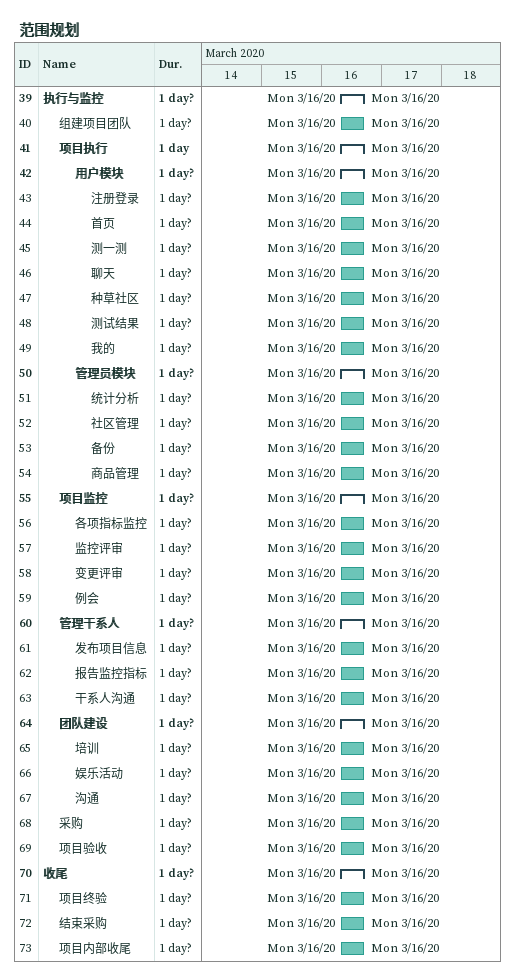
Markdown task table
范围规划

| ID | Level | Task | Duration | Start | Finish |
|---|---|---|---|---|---|
| 39 | 1 | **执行与监控** | 1d? | 2020-03-16 | 2020-03-16 |
| 40 | 2 | 组建项目团队 | 1d? | 2020-03-16 | 2020-03-16 |
| 41 | 2 | **项目执行** | 1d | 2020-03-16 | 2020-03-16 |
| 42 | 3 | **用户模块** | 1d? | 2020-03-16 | 2020-03-16 |
| 43 | 4 | 注册登录 | 1d? | 2020-03-16 | 2020-03-16 |
| 44 | 4 | 首页 | 1d? | 2020-03-16 | 2020-03-16 |
| 45 | 4 | 测一测 | 1d? | 2020-03-16 | 2020-03-16 |
| 46 | 4 | 聊天 | 1d? | 2020-03-16 | 2020-03-16 |
| 47 | 4 | 种草社区 | 1d? | 2020-03-16 | 2020-03-16 |
| 48 | 4 | 测试结果 | 1d? | 2020-03-16 | 2020-03-16 |
| 49 | 4 | 我的 | 1d? | 2020-03-16 | 2020-03-16 |
| 50 | 3 | **管理员模块** | 1d? | 2020-03-16 | 2020-03-16 |
| 51 | 4 | 统计分析 | 1d? | 2020-03-16 | 2020-03-16 |
| 52 | 4 | 社区管理 | 1d? | 2020-03-16 | 2020-03-16 |
| 53 | 4 | 备份 | 1d? | 2020-03-16 | 2020-03-16 |
| 54 | 4 | 商品管理 | 1d? | 2020-03-16 | 2020-03-16 |
| 55 | 2 | **项目监控** | 1d? | 2020-03-16 | 2020-03-16 |
| 56 | 3 | 各项指标监控 | 1d? | 2020-03-16 | 2020-03-16 |
| 57 | 3 | 监控评审 | 1d? | 2020-03-16 | 2020-03-16 |
| 58 | 3 | 变更评审 | 1d? | 2020-03-16 | 2020-03-16 |
| 59 | 3 | 例会 | 1d? | 2020-03-16 | 2020-03-16 |
| 60 | 2 | **管理干系人** | 1d? | 2020-03-16 | 2020-03-16 |
| 61 | 3 | 发布项目信息 | 1d? | 2020-03-16 | 2020-03-16 |
| 62 | 3 | 报告监控指标 | 1d? | 2020-03-16 | 2020-03-16 |
| 63 | 3 | 干系人沟通 | 1d? | 2020-03-16 | 2020-03-16 |
| 64 | 2 | **团队建设** | 1d? | 2020-03-16 | 2020-03-16 |
| 65 | 3 | 培训 | 1d? | 2020-03-16 | 2020-03-16 |
| 66 | 3 | 娱乐活动 | 1d? | 2020-03-16 | 2020-03-16 |
| 67 | 3 | 沟通 | 1d? | 2020-03-16 | 2020-03-16 |
| 68 | 2 | 采购 | 1d? | 2020-03-16 | 2020-03-16 |
| 69 | 2 | 项目验收 | 1d? | 2020-03-16 | 2020-03-16 |
| 70 | 1 | **收尾** | 1d? | 2020-03-16 | 2020-03-16 |
| 71 | 2 | 项目终验 | 1d? | 2020-03-16 | 2020-03-16 |
| 72 | 2 | 结束采购 | 1d? | 2020-03-16 | 2020-03-16 |
| 73 | 2 | 项目内部收尾 | 1d? | 2020-03-16 | 2020-03-16 |
